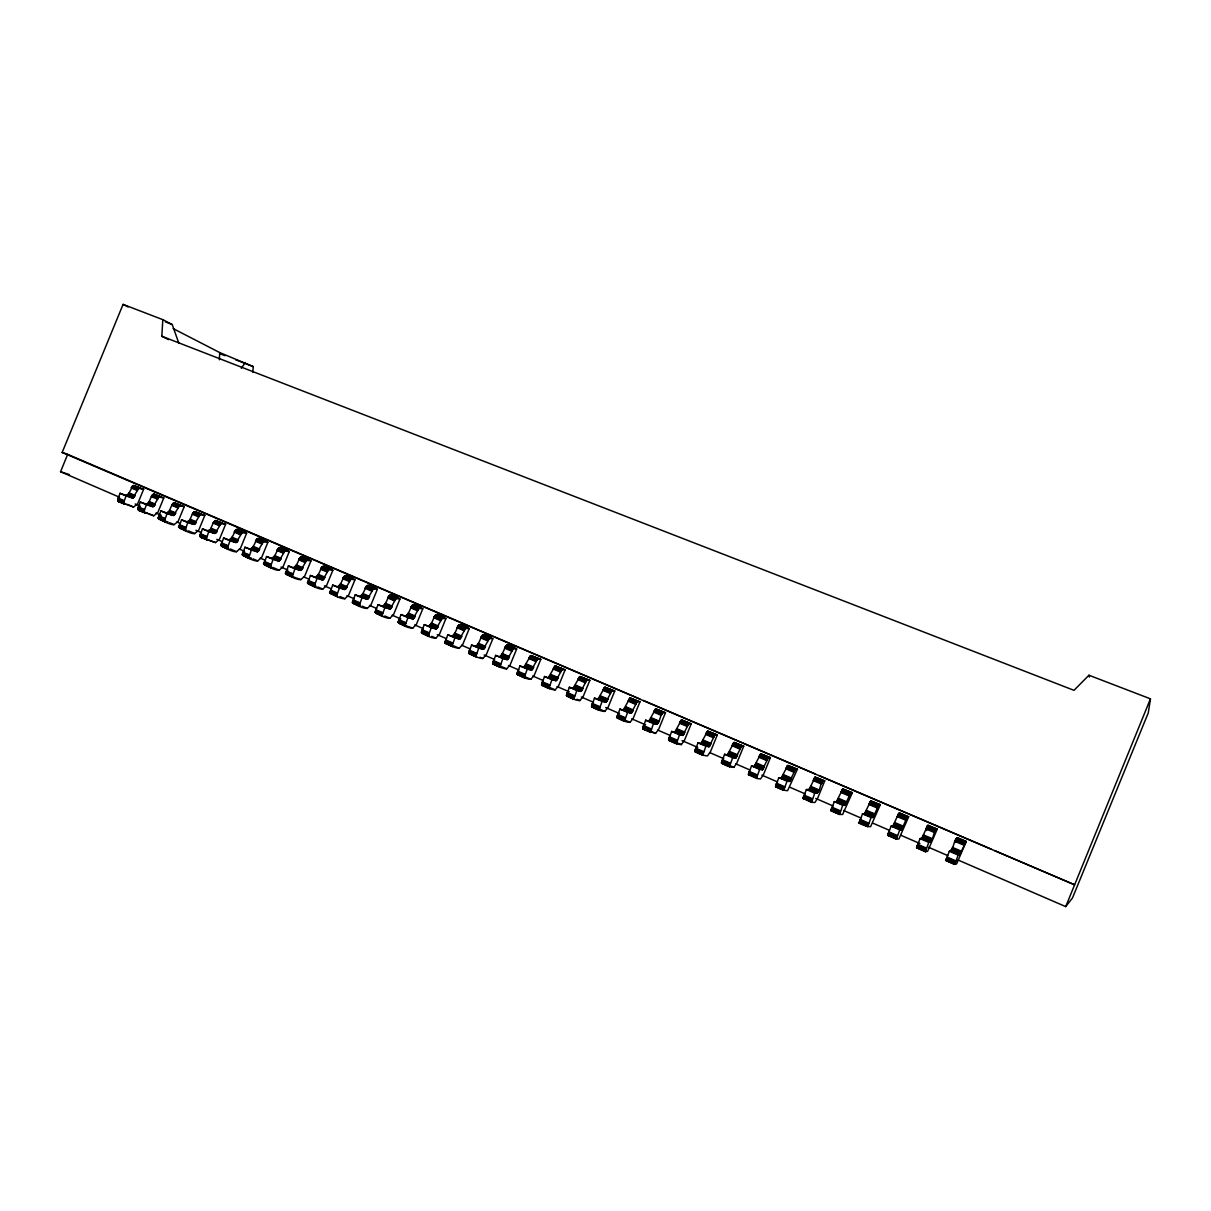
<?xml version="1.0" encoding="UTF-8"?>
<svg xmlns="http://www.w3.org/2000/svg" width="1211" height="1211" viewBox="0 0 1211 1211"><rect width="100%" height="100%" fill="white"/><g stroke="black" fill="none" stroke-linecap="round" stroke-linejoin="round"><path stroke-width="1.5" d="M445.118 642.526L447.782 634.776L459.529 639.06L465.584 628.418L469.232 628.645L462.769 644.419L459.211 648.263C452.112 648.203 434.794 637.092 452.747 646.583M642.769 728.871L650.64 732.413L653.41 723.527C661.721 727.675 658.269 710.63 665.49 712.658L658.739 729.143L655.575 733.397L642.769 728.871L645.645 720.182L656.665 724.208M824.752 780.838C818.772 780.944 821.558 794.446 814.715 793.144L811.658 802.303L814.942 802.499L817.773 797.913L824.752 780.838L815.23 777.129L809.19 789.345L806.375 789.557L803.226 797.837L811.658 802.303L803.196 798.458M158.444 517.793L160.806 510.906L173.521 515.462L179.455 505.835L184.208 506.637L178.153 521.366L174.112 524.635C168.359 525.589 146.364 511.314 165.513 521.956M452.218 645.614L454.882 637.834L459.287 639.045M164.635 520.473L166.997 513.585L172.87 515.462M179.137 526.77L181.529 519.852L194.199 524.378L200.103 514.69L204.795 515.447L198.71 530.251L194.699 533.567C189.083 534.611 166.906 520.2 186.252 530.963M185.389 529.479L187.781 522.546L193.548 524.378M468.869 652.835L471.563 645.039L483.25 649.293L489.289 638.575L492.832 638.742L486.322 654.606L482.826 658.496C475.514 658.406 458.742 647.446 476.544 656.907M668.699 739.86L671.651 731.399L682.792 735.38L688.62 723.966L691.284 723.694L684.487 740.284L681.369 744.583C673.846 744.326 659.268 734.805 676.813 743.796M476.044 655.938L478.739 648.142L483.022 649.278M954.737 864.382L958.189 855.087L959.839 854.33L966.287 841.418L956.614 863.927L954.737 864.382L945.897 860.552L949.333 851.257C954.495 849.562 952.996 840.101 957.553 837.679L966.287 841.418M200.042 535.822L202.449 528.889L215.074 533.4L220.977 523.636L225.594 524.348L219.479 539.228L215.497 542.589L200.89 537.306L200.042 535.822L206.354 538.562L207.187 540.045M676.54 743.266L679.522 734.805L682.61 735.395M206.354 538.562L208.776 531.614L214.438 533.4M831.034 810.553L834.288 801.591L844.9 805.315L850.531 793.326L852.393 792.66L842.614 814.503L839.586 814.413L831.079 810.704L839.586 814.413L842.72 805.239L844.763 805.36M221.159 544.98L223.596 538.002L236.175 542.498L242.079 532.673L246.605 533.34L240.459 548.295L236.523 551.701C230.438 552.7 209.427 538.517 228.349 549.234M492.877 663.25L495.602 655.408L507.227 659.632L513.237 648.839L516.688 648.96L510.149 664.9L506.682 668.835C499.204 668.744 482.917 657.876 500.612 667.352M227.547 547.75L229.984 540.757L235.539 542.498M500.128 666.383L502.868 658.542L507 659.632M242.503 554.244L244.955 547.236L257.489 551.686L263.377 541.801L267.828 542.422L261.652 557.469L257.746 560.905C251.555 561.889 230.741 547.705 249.738 558.498M694.963 751.259L697.975 742.767L709.025 746.703L714.823 735.183L717.366 734.865L710.539 751.547L707.481 755.906C699.761 755.664 685.729 746.218 703.167 755.225M248.951 557.03L251.404 550.021L256.868 551.701M517.158 673.77L519.913 665.899L531.478 670.092L537.457 659.208L540.802 659.284L534.233 675.314L530.812 679.31C523.167 679.22 507.348 668.427 524.938 677.903M702.91 754.695L705.922 746.203L708.859 746.718M264.074 563.584L266.541 556.545L279.03 560.981L284.918 551.02L289.278 551.61L283.071 566.733L279.211 570.199C272.808 571.108 252.372 557.06 271.355 567.883M524.484 676.949L527.254 669.077L531.251 670.092M270.583 566.415L273.065 559.361L278.424 561.011M219.358 359.773L219.706 352.568L173.218 328.62M285.872 573.045L288.369 565.961L300.797 570.366L306.671 560.345L310.955 560.89L304.718 576.088L300.888 579.6C294.258 580.417 274.276 566.551 293.183 577.359M252.887 372.231L253.19 366.57L219.706 352.568M292.456 575.891L294.954 568.807L300.207 570.396M541.711 684.412L544.496 676.51L556 680.673L561.949 669.698L565.189 669.728L558.589 685.85L555.213 689.876C547.402 689.801 532.053 679.083 549.537 688.575M549.128 687.636L551.913 679.719L555.773 680.673M721.544 762.794L724.602 754.256L735.577 758.147L741.344 746.551L743.751 746.158L736.878 762.93L733.881 767.35C725.979 767.123 712.507 757.768 729.809 766.79M168.556 339.64L161.82 336.264L162.819 319.659L123.068 304.385L62.155 452.46L1074.641 884.817L994.64 850.622M307.897 582.597L310.41 575.482L322.792 579.857L328.65 569.76L332.858 570.26L326.576 585.534L322.792 589.106C315.95 589.848 296.453 576.133 315.254 586.926M859.235 822.769L862.535 813.792L873.04 817.455L878.641 805.36L880.367 804.634L870.603 826.644C863.186 826.75 849.199 817.652 867.848 826.689M314.542 585.473L317.07 578.358L322.202 579.887M729.582 766.275L732.655 757.723L735.41 758.177M566.536 695.19L569.352 687.242L580.78 691.36L586.73 680.31L589.848 680.279L583.202 696.492L579.887 700.579C571.91 700.503 557.03 689.861 574.423 699.368M330.149 592.24L332.692 585.095L345.029 589.454L350.872 579.282L354.99 579.736L348.677 595.101L344.923 598.703C337.884 599.384 318.856 585.836 337.551 596.599M336.885 595.161L339.428 588.001L344.454 589.485M574.029 698.444L576.86 690.482L580.569 691.375M872.919 817.516L871.072 817.47L867.772 826.629M352.658 602.003L355.217 594.828L367.493 599.142L373.321 588.894L377.348 589.318L371.02 604.743L367.296 608.406C360.076 609.042 341.517 595.63 360.106 606.393M359.455 604.94L362.028 597.765L366.918 599.188M748.443 774.45L751.531 765.882L762.43 769.727L768.168 758.041L770.438 757.586L763.535 774.45L760.584 778.93L756.769 778.491L748.459 774.722M591.634 706.074L594.495 698.096L605.848 702.183L611.767 691.042L614.779 690.951L608.104 707.254L604.834 711.402C596.69 711.326 582.294 700.76 599.581 710.297M375.395 611.858L377.983 604.652L390.199 608.936L396.027 598.612L399.963 598.991L393.59 614.507L389.912 618.2C382.494 618.806 364.435 605.545 382.888 616.278M599.233 709.374L602.094 701.381L605.651 702.198M756.572 777.977L759.675 769.394L762.264 769.772M382.267 614.84L384.856 607.619L389.639 608.997M398.389 621.833L400.992 614.582L412.86 618.912L418.961 608.437L422.806 608.77L416.402 624.376L412.754 628.115C405.14 628.676 387.611 615.566 405.927 626.269M617.035 717.094L619.926 709.071L631.203 713.128L637.092 701.896L639.998 701.744L633.277 718.138L630.053 722.331C621.743 722.256 607.846 711.78 625.043 721.332M405.337 624.831L407.956 617.58L412.603 618.897M887.754 835.151L891.114 826.129L901.68 829.58L906.842 817.985L908.659 816.759L898.925 838.92L896.458 839.102L887.769 835.302L896.458 839.102M624.709 720.424L627.601 712.386L631.022 713.143M775.645 786.257L778.794 777.644L789.769 781.307L795.294 769.666L797.443 769.136L787.604 790.647C779.581 790.616 766.73 781.307 784.047 790.329M421.625 631.9L424.259 624.619L436.066 628.933L442.151 618.382L445.89 618.654L439.457 634.337L435.854 638.136C428.028 638.636 411.059 625.709 429.209 636.365M428.649 634.942L431.283 627.661L435.824 628.918M783.88 789.829L787.029 781.201L789.451 781.489M901.68 829.58L899.758 829.853L896.397 839.041M117.679 499.643L120.025 493.301L132.816 497.903L138.75 488.411L143.64 489.274L137.645 503.852L133.558 507.046L118.633 501.626L117.679 499.643L123.749 502.262L124.688 504.245M123.749 502.262L126.08 495.92L132.135 497.888M137.963 508.423L140.309 502.065L153.07 506.637L158.989 497.085L163.818 497.903L157.793 512.556L153.736 515.795L138.887 510.406L137.963 508.423L144.079 511.087L145.002 513.055M144.079 511.087L146.44 504.699L152.404 506.622M916.621 847.67L920.042 838.617L921.995 838.012L927.717 825.387L937.299 829.02L927.596 851.348L925.416 851.666L916.621 847.67L925.416 851.666M937.299 829.02C932.5 831.049 934.271 841.191 928.792 842.387L925.371 851.621M161.82 336.264L1073.99 690.331L1088.946 675.223L1150.45 698.838L1148.285 712.87L1072.477 897.972L1065.725 906.615L958.098 860.037M1065.725 906.615L1150.45 698.838M315.587 577.041C323.231 571.895 318.372 559.482 332.858 570.26M337.748 586.608C345.332 581.371 340.548 568.973 354.99 579.736M360.151 596.266C367.675 590.953 362.967 578.555 377.348 589.318M382.797 606.045C390.245 600.641 385.628 588.243 399.963 598.991M405.7 615.915C413.072 610.435 408.531 598.037 422.806 608.77M428.83 625.905C436.127 620.335 431.676 607.922 445.89 618.654M452.218 635.987C459.438 630.341 455.079 617.913 469.232 628.645M475.878 646.19C483.007 640.468 478.739 628.025 492.832 638.742M499.78 656.513C506.834 650.701 502.671 638.227 516.688 648.96M523.954 666.943L530.751 655.62L540.802 659.284M548.386 677.479L555.153 666.065L565.189 669.728M573.106 688.151L579.827 676.631L589.848 680.279M598.098 698.929L604.773 687.318L614.779 690.951M623.377 709.843L630.008 698.111L639.998 701.744M648.945 720.863L655.741 708.935L665.49 712.658M674.799 732.019L681.536 719.985L691.284 723.694M700.957 743.312L707.633 731.156L717.366 734.865M727.417 754.725L734.033 742.464L743.751 746.158M754.181 766.275L760.75 753.893L770.438 757.586M781.262 777.962L787.755 765.458L797.443 769.136M836.392 801.743L842.75 789.012L852.393 792.66M864.442 813.853L870.739 800.986L880.367 804.634M901.423 829.807L892.84 826.099L898.517 813.883L900.136 813.111L908.659 816.759M926.536 830.549L928.67 825.327M955.6 842.478L957.553 837.679M119.571 497.252L60.55 471.715L67.68 454.367L639.847 698.959M126.095 495.284L128.563 493.876L133.089 485.611L143.64 489.274M146.304 504.003L148.741 502.565L151.587 496.026L153.63 494.133L163.818 497.903M166.709 512.798L169.131 511.36L171.977 504.775L174.021 502.853L184.208 506.637M187.327 521.699L189.718 520.23L192.579 513.615L194.608 511.678L204.795 515.447M208.141 530.675L210.532 529.192L213.393 522.546L215.407 520.579L225.594 524.348M229.197 539.758C237.053 534.974 231.982 522.501 246.605 533.34M250.45 548.931C258.261 544.057 253.235 531.599 267.828 542.422M271.93 558.21C279.696 553.23 274.73 540.802 289.278 551.61M293.637 567.565C301.342 562.51 296.438 550.097 310.955 560.89M241.322 368.295L245.318 362.483M815.094 777.159L823.495 780.671M916.697 847.867L918.967 847.609M887.845 835.348L890.403 835.227M859.341 822.98L862.171 822.98M831.17 810.764L834.273 810.886M803.332 798.685L806.708 798.942M775.827 786.756L779.475 787.12M748.64 774.964L751.244 775.282M723.164 763.505L725.919 763.899M695.22 751.789L698.157 752.258M668.972 740.39L672.06 740.95M643.026 729.143L647.885 730.066M617.368 718.002L622.454 719.046M592.012 706.997L597.311 708.132M566.93 696.128L572.455 697.354M542.134 685.365L546.433 686.365M517.612 674.724L522.062 675.799M493.361 664.203L499.492 665.732M469.384 653.804L474.122 655.015M445.663 643.51L452.187 645.206L445.118 642.087M422.2 633.323L427.226 634.67M398.979 623.256L412.754 628.115M376.031 613.296L379.558 614.28M353.309 603.441L360.56 605.485M330.845 593.693L335.296 594.964M308.608 584.05L316.192 586.245M286.613 574.498L300.888 579.6M264.846 565.053L271.158 566.93M243.305 555.713L251.358 558.135M221.991 546.464L228.546 548.462M200.89 537.306L215.497 542.589M180 528.253L186.812 530.357M159.337 519.277L167.981 521.971M138.887 510.406L147.666 513.161M118.633 501.626L125.762 503.882M60.55 471.715L69.481 474.636M62.155 452.46L67.68 454.367M165.423 321.914L172.219 324.533L178.895 343.409M219.812 353.642L225.079 355.686M235.63 359.773L253.19 366.57M643.329 700.442L815.503 774.041M818.984 775.524L991.158 849.138M134.133 485.505L140.158 488.094M154.297 494.149L160.397 496.752M174.672 502.868L180.833 505.502M195.259 511.678L201.465 514.342M216.042 520.579L222.324 523.273M237.053 529.585L243.396 532.295M258.276 538.668L264.694 541.408M279.726 547.841L286.205 550.627M301.388 557.121L307.942 559.921M323.292 566.506L329.907 569.337M345.423 575.982L352.098 578.843M367.781 585.549L374.532 588.44M390.381 595.222L397.208 598.143M413.223 605L420.126 607.967M436.323 614.9L443.287 617.882M459.665 624.891L466.704 627.904M483.25 634.988L490.379 638.046M507.106 645.206L514.312 648.294M531.235 655.529L538.517 658.648M555.622 665.974L562.979 669.123M580.281 676.525L587.729 679.719M605.212 687.212L612.751 690.437M630.431 698.005L638.046 701.26M655.923 708.919L663.628 712.219M681.717 719.97L689.513 723.3M707.814 731.141L715.701 734.517M734.199 742.434L742.176 745.855M760.902 753.863L768.97 757.314M787.907 765.428L796.066 768.924M842.871 788.966L851.242 792.539M870.86 800.94L879.307 804.558M899.167 813.065L907.72 816.729M927.823 825.327L936.481 829.035M956.811 837.755L965.591 841.509M133.452 485.49L139.84 488.033M153.63 494.133L160.079 496.707M174.021 502.853L180.515 505.456M194.608 511.678L201.162 514.297M215.407 520.579L222.022 523.228M236.433 529.585L243.108 532.25M257.655 538.668L264.392 541.362M279.12 547.856L285.917 550.581M300.797 557.151L307.655 559.891M322.701 566.521L329.619 569.291M344.847 576.012L351.826 578.813M367.221 585.594L374.275 588.41M389.836 595.267L396.951 598.128M412.679 605.061L419.869 607.937M435.793 614.946L443.044 617.867M459.136 624.952L466.477 627.888M482.75 635.064L490.152 638.03M506.622 645.281L514.085 648.279M530.751 655.62L538.289 658.648M555.153 666.065L562.767 669.123M579.827 676.631L587.517 679.719M604.773 687.318L612.539 690.437M630.008 698.111L637.849 701.275M655.514 709.04L663.446 712.235M681.324 720.091L689.347 723.315M707.436 731.277L715.519 734.532M733.836 742.585L742.01 745.87M760.553 754.029L768.818 757.344M787.574 765.594L795.93 768.955M814.927 777.311L823.359 780.701M842.584 789.148L851.106 792.584M870.588 801.137L879.201 804.619M898.91 813.277L907.614 816.774M927.581 825.554L936.391 829.096M956.599 837.982L965.5 841.569M133.089 485.611L139.129 488.2M153.267 494.255L159.368 496.858M173.657 502.989L179.818 505.623M194.26 511.799L200.466 514.463M215.058 520.715L221.341 523.409M236.084 529.722L242.427 532.446M257.322 538.819L263.726 541.559M278.772 548.008L285.251 550.778M300.464 557.287L307.004 560.103M322.368 566.672L328.998 569.518M344.514 576.164L351.205 579.025M366.903 585.746L373.654 588.637M389.518 595.434L396.345 598.355M412.376 605.228L419.278 608.179M435.491 615.127L442.469 618.11M458.848 625.133L465.902 628.146M482.462 635.245L489.592 638.303M506.334 645.463L513.54 648.551M530.463 655.802L537.76 658.935M554.88 666.262L562.252 669.411M579.554 676.828L587.017 680.022M604.501 687.515L612.055 690.739M629.75 698.323L637.364 701.593M655.272 709.252L662.977 712.552M681.082 720.318L688.892 723.648M707.194 731.489L715.095 734.88M733.609 742.812L741.586 746.233M760.326 754.256L768.41 757.708M787.362 765.836L795.536 769.333M814.715 777.538L822.98 781.08M842.387 789.39L850.758 792.978M870.391 801.394L878.853 805.012M898.729 813.52L907.296 817.198M927.414 825.811L936.073 829.52M956.433 838.239L965.212 842.008M132.71 485.823L138.75 488.411M152.904 494.466L158.989 497.085M173.294 503.201L179.455 505.835M193.896 512.026L200.103 514.69M214.695 520.942L220.977 523.636M235.721 529.949L242.079 532.673M256.959 539.046L263.377 541.801M278.424 548.235L284.918 551.02M300.116 557.529L306.671 560.345M322.035 566.915L328.65 569.76M344.181 576.406L350.872 579.282M366.57 586.003L373.321 588.894M389.185 595.691L396.027 598.612M412.058 605.485L418.961 608.437M435.158 615.385L442.151 618.382M458.53 625.391L465.584 628.418M482.145 635.518L489.289 638.575M506.031 645.735L513.237 648.839M530.176 656.09L537.457 659.208M554.577 666.534L561.949 669.698M579.267 677.116L586.73 680.31M604.228 687.803L611.767 691.042M629.463 698.626L637.092 701.896M655 709.555L662.705 712.87M680.824 720.621L688.62 723.966M706.936 731.807L714.823 735.183M733.351 743.13L741.344 746.551M760.084 754.574L768.168 758.041M787.12 766.154L795.294 769.666M814.473 777.871L822.753 781.413M842.16 789.739L850.531 793.326M870.164 801.727L878.641 805.36M898.517 813.883L907.084 817.546M927.202 826.159L935.876 829.883M956.236 838.602L965.016 842.372M132.347 486.111L138.387 488.699M152.541 494.769L158.626 497.373M172.931 503.504L179.092 506.137M193.533 512.329L199.754 514.993M214.347 521.245L220.629 523.939M235.373 530.251L241.716 532.976M256.611 539.364L263.029 542.104M278.076 548.553L284.57 551.338M299.768 557.847L306.322 560.663M321.687 567.248L328.317 570.078M343.848 576.739L350.539 579.6M366.222 586.336L372.988 589.227M388.852 596.024L395.694 598.945M411.725 605.818L418.628 608.785M434.84 615.733L441.818 618.715M458.212 625.739L465.266 628.766M481.827 635.866L488.972 638.924M505.714 646.099L512.934 649.187M529.858 656.438L537.154 659.571M554.275 666.913L561.647 670.061M578.964 677.479L586.427 680.688M603.926 688.181L611.479 691.42M629.175 699.004L636.804 702.274M654.712 709.949L662.432 713.249M680.537 721.014L688.348 724.36M706.664 732.201L714.551 735.592M733.079 743.524L741.071 746.945M759.812 754.983L767.895 758.434M786.862 766.563L795.037 770.075M814.216 778.295L822.496 781.837M841.902 790.162L850.273 793.735M869.922 802.166L878.399 805.784M898.274 814.307L906.842 817.985M926.975 826.598L935.649 830.322M956.009 839.041L964.789 842.811M131.999 486.474L138.039 489.062M152.192 495.132L158.278 497.736M172.583 503.867L178.744 506.516M193.185 512.707L199.406 515.371M213.999 521.623L220.281 524.318M235.025 530.63L241.383 533.355M256.278 539.743L262.696 542.498M277.743 548.946L284.222 551.732M299.435 558.241L305.989 561.056M321.354 567.641L327.984 570.472M343.515 577.132L350.206 580.008M365.904 586.73L372.67 589.636M388.534 596.433L395.361 599.354M411.407 606.242L418.31 609.194M434.522 616.142L441.5 619.139M457.894 626.163L464.948 629.19M481.524 636.29L488.654 639.347M505.411 646.523L512.616 649.626M529.555 656.877L536.851 660.01M553.972 667.337L561.344 670.5M578.661 677.933L586.124 681.127M603.638 688.635L611.177 691.859M628.887 699.458L636.517 702.728M654.424 710.403L662.145 713.703M680.249 721.468L688.06 724.814M706.376 732.67L714.278 736.046M732.806 743.993L740.799 747.414M759.539 755.452L767.623 758.919M786.59 767.047L794.764 770.559M813.959 778.779L822.224 782.321M841.645 790.647L850.016 794.234M869.665 802.651L878.142 806.284M898.017 814.806L906.6 818.485M926.718 827.113L935.392 830.837M955.767 839.556L964.546 843.325M131.681 486.898L137.706 489.486M151.875 495.556L157.96 498.175M172.265 504.306L178.426 506.94M192.867 513.131L199.088 515.795M213.681 522.062L219.963 524.757M234.707 531.084L241.065 533.794M255.96 540.182L262.378 542.937M277.425 549.385L283.919 552.171M299.132 558.695L305.672 561.51M321.051 568.095L327.666 570.926M343.197 577.586L349.888 580.463M365.601 587.199L372.352 590.09M388.231 596.902L395.058 599.823M411.104 606.711L418.007 609.663M434.219 616.611L441.198 619.608M457.591 626.632L464.646 629.659M481.221 636.774L488.351 639.832M505.108 647.007L512.329 650.11M529.252 657.361L536.549 660.495M553.684 667.836L561.056 671M578.374 678.417L585.836 681.626M603.335 689.135L610.889 692.374M628.6 699.958L636.229 703.228M654.137 710.902L661.857 714.218M679.961 721.983L687.772 725.328M706.089 733.185L713.99 736.576M732.519 744.523L740.511 747.944M759.267 755.982L767.35 759.448M786.317 767.577L794.492 771.089M813.686 779.324L821.951 782.866M841.373 791.192L849.744 794.779M869.392 803.211L877.869 806.844M897.76 815.366L906.328 819.045M926.46 827.673L935.134 831.397M955.509 840.131L964.289 843.9M131.393 487.367L137.433 489.955M151.587 496.026L157.687 498.644M171.977 504.775L178.138 507.424M192.579 513.615L198.801 516.28M213.393 522.546L219.691 525.241M234.434 531.568L240.777 534.293M255.672 540.681L262.091 543.436M277.152 549.885L283.631 552.67M298.845 559.194L305.399 561.995M320.764 568.595L327.394 571.441M342.925 578.101L349.616 580.962M365.313 587.698L372.08 590.605M387.944 597.401L394.786 600.338M410.817 607.226L417.734 610.177M433.932 617.141L440.925 620.138M457.319 627.162L464.373 630.189M480.934 637.289L488.078 640.362M504.836 647.537L512.041 650.64M528.98 657.906L536.276 661.024M553.397 668.381L560.784 671.545M578.101 678.962L585.564 682.171M603.063 689.68L610.616 692.919M628.312 700.503L635.957 703.788M653.864 711.462L661.584 714.778M679.689 722.543L687.5 725.889M705.816 733.745L713.718 737.136M732.246 745.083L740.239 748.519M758.994 756.557L767.078 760.024M786.045 768.152L794.219 771.664M813.414 779.899L821.694 783.441M841.115 791.782L849.486 795.37M869.135 803.801L877.612 807.434M897.487 815.957L906.07 819.635M926.188 828.263L934.877 831.987M955.237 840.737L964.032 844.491M131.151 487.866L137.191 490.47M151.345 496.54L157.445 499.159M171.735 505.29L177.896 507.924M192.337 514.13L198.574 516.794M213.166 523.061L219.448 525.756M234.192 532.083L240.535 534.808M255.43 541.196L261.848 543.951M276.91 550.415L283.389 553.2M298.602 559.724L305.157 562.525M320.521 569.125L327.152 571.97M342.683 578.631L349.373 581.507M365.071 588.243L371.838 591.135M387.702 597.946L394.529 600.883M410.574 607.755L417.477 610.722M433.689 617.686L440.683 620.683M457.062 627.707L464.131 630.734M480.691 637.849L487.836 640.907M504.578 648.097L511.799 651.2M528.738 658.466L536.034 661.584M553.155 668.941L560.526 672.105M577.844 679.538L585.307 682.732M602.821 690.24L610.359 693.479M628.07 701.078L635.699 704.363M653.607 712.038L661.327 715.353M679.432 723.118L687.242 726.479M705.574 734.335L713.461 737.726M732.004 745.673L739.982 749.109M758.737 757.147L766.82 760.614M785.788 768.758L793.962 772.27M813.156 780.505L821.436 784.047M840.858 792.372L849.229 795.975M868.877 804.407L877.354 808.04M897.23 816.577L905.813 820.256M925.931 828.884L934.62 832.608M954.979 841.357L963.774 845.111M129.093 492.907L135.117 495.496M149.271 501.596L155.356 504.215M169.646 510.361L175.807 513.01M190.248 519.231L196.47 521.911M211.047 528.193L217.329 530.902M232.073 537.245L238.416 539.97M253.311 546.388L259.714 549.143M274.761 555.622L281.24 558.407M296.453 564.962L302.992 567.777M318.357 574.392L324.972 577.238M340.503 583.929L347.194 586.805M362.876 593.557L369.643 596.478M385.507 603.305L392.334 606.242M408.364 613.144L415.267 616.111M431.479 623.09L438.458 626.102M454.836 633.156L461.891 636.184M478.451 643.313L485.581 646.386M502.323 653.592L509.543 656.695M526.467 663.991L533.763 667.125M550.869 674.497L558.241 677.676M575.558 685.123L583.006 688.332M600.505 695.871L608.058 699.11M625.754 706.74L633.383 710.024M651.276 717.729L658.996 721.045M677.1 728.84L684.896 732.201M703.213 740.088L711.099 743.478M729.627 751.456L737.62 754.892M756.36 762.96L764.429 766.442M783.396 774.601L791.57 778.128M810.749 786.393L819.014 789.95M838.421 798.306L846.792 801.909M866.44 810.356L874.902 814.004M894.778 822.572L903.345 826.25M923.463 834.924L932.137 838.648M952.497 847.412L961.277 851.197M128.85 493.407L134.875 496.01M149.029 502.096L155.129 504.715M169.419 510.875L175.565 513.525M190.006 519.746L196.227 522.425M210.805 528.707L217.087 531.417M231.831 537.76L238.173 540.5M253.069 546.903L259.472 549.673M274.519 556.152L280.997 558.937M296.211 565.492L302.75 568.307M318.115 574.922L324.73 577.768M340.261 584.459L346.951 587.335M362.634 594.101L369.4 597.008M385.249 603.835L392.092 606.787M408.122 613.689L415.025 616.656M431.222 623.635L438.2 626.647M454.579 633.701L461.648 636.744M478.194 643.874L485.339 646.946M502.081 654.152L509.286 657.255M526.21 664.551L533.506 667.685M550.627 675.057L557.999 678.236M575.301 685.698L582.763 688.908M600.262 696.446L607.801 699.686M625.497 707.315L633.126 710.6M651.018 718.305L658.739 721.62M676.843 729.431L684.639 732.791M702.955 740.678L710.842 744.069M729.37 752.046L737.363 755.482M756.103 763.566L764.171 767.032M783.139 775.207L791.313 778.718M810.492 786.983L818.757 790.541M838.163 798.912L846.534 802.515M866.183 810.976L874.645 814.625M894.52 823.177L903.088 826.871M923.206 835.529L931.88 839.268M952.24 848.033L961.019 851.817M128.563 493.876L134.603 496.48M148.741 502.565L154.841 505.199M169.131 511.36L175.292 514.009M189.718 520.23L195.94 522.91M210.532 529.192L216.814 531.901M231.543 538.244L237.886 540.984M252.781 547.402L259.199 550.157M274.246 556.636L280.725 559.437M295.923 565.976L302.478 568.807M317.827 575.422L324.457 578.268M339.973 584.958L346.664 587.85M362.361 594.601L369.113 597.523M384.977 604.35L391.804 607.301M407.835 614.204L414.737 617.171M430.949 624.165L437.928 627.162M454.307 634.216L461.361 637.258M477.921 644.403L485.051 647.476M501.793 654.682L509.014 657.785M525.937 665.081L533.234 668.23M550.339 675.602L557.726 678.781M575.028 686.228L582.476 689.453M599.975 696.991L607.528 700.23M625.224 707.86L632.853 711.145M650.746 718.865L658.466 722.18M676.571 729.976L684.366 733.351M702.683 741.238L710.585 744.629M729.098 752.621L737.09 756.058M755.831 764.126L763.899 767.607M782.866 775.782L791.04 779.309M810.22 787.574L818.485 791.131M837.906 799.487L846.277 803.105M865.91 811.567L874.372 815.215M894.263 823.768L902.831 827.461M922.949 836.135L931.622 839.874M951.982 848.639L960.762 852.423M128.245 494.3L134.27 496.904M148.423 503.004L154.524 505.623M168.813 511.784L174.959 514.433M189.4 520.654L195.622 523.349M210.214 529.631L216.497 532.34M231.225 538.683L237.583 541.423M252.463 547.841L258.882 550.611M273.928 557.09L280.407 559.891M295.605 566.43L302.16 569.261M317.524 575.876L324.139 578.737M339.67 585.428L346.361 588.304M362.044 595.07L368.81 597.977M384.674 604.819L391.501 607.755M407.532 614.673L414.434 617.655M430.647 624.634L437.625 627.646M454.004 634.7L461.058 637.743M477.618 644.873L484.763 647.961M501.49 655.166L508.711 658.284M525.635 665.581L532.931 668.714M550.051 676.101L557.423 679.28M574.725 686.728L582.188 689.952M599.687 697.491L607.241 700.745M624.937 708.374L632.566 711.659M650.458 719.379L658.178 722.695M676.283 730.505L684.094 733.866M702.395 741.753L710.297 745.159M728.825 753.151L736.803 756.587M755.543 764.671L763.626 768.152M782.594 776.312L790.768 779.839M809.947 788.104L818.212 791.676M837.634 800.047L846.005 803.65M865.638 812.112L874.115 815.76M893.99 824.328L902.558 828.021M922.676 836.695L931.35 840.434M951.725 849.214L960.505 852.998M127.897 494.663L133.921 497.267M148.075 503.367L154.175 506.001M168.465 512.162L174.611 514.811M189.052 521.033L195.274 523.712M209.866 530.009L216.148 532.719M230.892 539.077L237.235 541.801M252.13 548.22L258.548 550.99M273.595 557.484L280.074 560.269M295.272 566.824L301.827 569.654M317.191 576.269L323.806 579.13M339.337 585.821L346.028 588.713M361.726 595.479L368.477 598.385M384.341 605.228L391.183 608.179M407.214 615.082L414.117 618.064M430.329 625.043L437.307 628.055M453.686 635.124L460.74 638.167M477.301 645.312L484.445 648.385M501.187 655.605L508.408 658.708M525.332 666.005L532.628 669.153M549.749 676.54L557.121 679.719M574.423 687.182L581.885 690.391M599.384 697.945L606.938 701.184M624.634 708.829L632.263 712.113M650.171 719.834L657.891 723.149M675.995 730.96L683.806 734.335M702.123 742.222L710.009 745.628M728.538 753.62L736.53 757.057M755.27 765.14L763.354 768.622M782.321 776.796L790.495 780.323M809.675 788.603L817.955 792.161M837.361 800.532L845.732 804.134M865.381 812.611L873.858 816.259M893.733 824.842L902.301 828.536M922.434 837.21L931.108 840.949M951.468 849.728L960.262 853.513M127.518 494.966L133.558 497.554M147.712 503.67L153.797 506.289M168.102 512.45L174.263 515.114M188.704 521.335L194.91 524.03M209.503 530.312L215.785 533.022M230.529 539.379L236.887 542.119M251.782 548.538L258.185 551.308M273.247 557.802L279.726 560.587M294.924 567.157L301.478 569.972M316.843 576.603L323.473 579.463M339.004 586.154L345.695 589.046M361.378 595.812L368.144 598.718M384.008 605.561L390.85 608.512M406.881 615.43L413.784 618.412M429.996 625.391L436.974 628.403M453.368 635.472L460.422 638.515M476.983 645.66L484.128 648.733M500.87 655.953L508.09 659.072M525.014 666.368L532.31 669.516M549.431 676.904L556.818 680.082M574.135 687.545L581.583 690.77M599.097 698.323L606.635 701.563M624.346 709.207L631.975 712.492M649.883 720.212L657.603 723.542M675.708 731.353L683.519 734.729M701.835 742.615L709.737 746.021M728.265 754.014L736.258 757.465M754.998 765.549L763.081 769.03M782.049 777.22L790.238 780.732M809.417 789.012L817.697 792.584M837.119 800.955L845.49 804.573M865.138 813.035L873.615 816.698M893.491 825.266L902.074 828.975M922.192 837.649L930.881 841.388M951.24 850.167L960.035 853.967M127.155 495.178L133.18 497.782M147.333 503.882L153.434 506.516M167.724 512.677L173.884 515.341M188.326 521.563L194.547 524.242M209.14 530.539L215.437 533.249M230.181 539.606L236.523 542.346M251.419 548.78L257.837 551.55M272.884 558.029L279.378 560.829M294.576 567.399L301.13 570.214M316.51 576.845L323.125 579.706M338.656 586.396L345.347 589.288M361.045 596.054L367.811 598.976M383.675 605.818L390.517 608.77M406.548 615.688L413.466 618.67M429.678 625.663L436.656 628.676M453.05 635.745L460.104 638.787M476.68 645.932L483.81 649.005M500.567 656.241L507.787 659.344M524.726 666.655L532.023 669.804M549.143 677.191L556.515 680.37M573.832 687.833L581.295 691.057M598.809 698.611L606.363 701.865M624.059 709.51L631.703 712.795M649.611 720.53L657.331 723.845M675.45 731.671L683.246 735.032M701.578 742.933L709.479 746.339M728.008 754.347L736 757.783M754.756 765.882L762.839 769.363M781.806 777.538L789.996 781.065M809.19 789.345L817.455 792.917M836.892 801.304L845.263 804.906M864.911 813.383L873.388 817.047M893.279 825.63L901.862 829.323M921.995 838.012L930.669 841.751M951.044 850.546L959.839 854.33M126.428 495.329L132.816 497.903M146.622 504.048L153.07 506.637M167.027 512.859L173.521 515.462M187.629 521.744L194.199 524.378M208.459 530.721L215.074 533.4M229.5 539.803L236.175 542.498M250.753 548.977L257.489 551.686M272.233 558.241L279.03 560.981M293.925 567.611L300.797 570.366M315.859 577.072L322.792 579.857M338.02 586.624L345.029 589.454M360.424 596.296L367.493 599.142M383.07 606.06L390.199 608.936M405.957 615.93L413.148 618.836M429.088 625.92L436.354 628.857M452.475 636.002L459.817 638.969M476.105 646.205L483.522 649.202M500.007 656.513L507.5 659.541M524.181 666.943L531.735 670.001M548.613 677.479L556.243 680.567M573.318 688.151L581.023 691.254M598.31 698.929L606.09 702.077M623.574 709.828L631.446 713.007M649.126 720.848L657.073 724.072M674.981 732.004L683.004 735.259M701.124 743.282L709.237 746.566M727.584 754.695L735.773 758.01M754.332 766.245L762.612 769.59M781.413 777.931L789.769 781.307M817.258 793.175L808.797 789.739L816.941 793.356M836.513 801.697L845.066 805.164M864.563 813.807L873.192 817.304M921.677 838.436L930.487 842.023M950.741 850.985L959.672 854.603M921.571 838.496L930.26 842.25M950.65 851.045L959.445 854.845M120.025 493.301L126.08 495.92M140.309 502.065L146.44 504.699M160.806 510.906L166.997 513.585M181.529 519.852L187.781 522.546M202.449 528.889L208.776 531.614M223.596 538.002L229.984 540.757M244.955 547.236L251.404 550.021M266.541 556.545L273.065 559.361M288.369 565.961L294.954 568.807M310.41 575.482L317.07 578.358M332.692 585.095L339.428 588.001M355.217 594.828L362.028 597.765M377.983 604.652L384.856 607.619M400.992 614.582L407.956 617.58M424.259 624.619L431.283 627.661M447.782 634.776L454.882 637.834M471.563 645.039L478.739 648.142M495.602 655.408L502.868 658.542M519.913 665.899L527.254 669.077M544.496 676.51L551.913 679.719M569.352 687.242L576.86 690.482M594.495 698.096L602.094 701.381M619.926 709.071L627.601 712.386M645.645 720.182L653.41 723.527M671.651 731.399L679.522 734.805M697.975 742.767L705.922 746.203M724.602 754.256L732.655 757.723M751.531 765.882L759.675 769.394M778.794 777.644L787.029 781.201M806.375 789.557L814.715 793.144M834.288 801.591L842.72 805.239M862.535 813.792L871.072 817.47M891.114 826.129L899.758 829.853M920.042 838.617L928.792 842.387M949.333 851.257L958.189 855.087M135.193 504.003L140.415 506.259M156.037 513.025L161.245 515.28M176.867 522.032L180.333 523.53M195.955 530.297L201.177 532.552M216.799 539.304L222.007 541.559M239.369 549.067L244.577 551.323M260.198 558.089L265.406 560.345M281.028 567.096L287.976 570.109M303.598 576.86L308.805 579.115M324.427 585.882L331.375 588.879M346.997 595.645L353.945 598.643M369.567 605.409L376.515 608.406M392.137 615.173L400.811 618.927M414.707 624.937L423.381 628.691M437.277 634.7L445.951 638.454M461.573 645.221L470.262 648.975M484.143 654.984L494.557 659.495M508.453 665.505L518.868 670.001M532.764 676.01L543.179 680.521M557.06 686.531L569.215 691.784M581.371 697.052L593.526 702.304M605.667 707.557L619.563 713.567M631.718 718.834L645.599 724.844M657.755 730.097L669.91 735.349M682.05 740.617L697.687 747.369M709.828 752.636L723.724 758.646M735.879 763.899L749.76 769.908M761.916 775.161L777.538 781.928M789.693 787.18L805.315 793.947M815.73 798.443L833.092 805.966M843.507 810.462L860.87 817.985M873.025 823.238L888.647 829.989M900.802 835.257L919.891 843.522M928.58 847.276L947.668 855.541M118.057 498.069L124.127 500.703M138.342 506.849L144.472 509.513M158.838 515.735L165.014 518.414M179.531 524.696L185.783 527.406M200.451 533.748L206.763 536.488M221.583 542.906L227.971 545.661M242.942 552.155L249.39 554.941M264.513 561.495L271.037 564.311M286.326 570.941L292.911 573.787M308.351 580.478L315.011 583.354M330.633 590.12L337.354 593.042M353.143 599.869L359.939 602.821M375.894 609.723L382.767 612.705M398.903 619.684L405.852 622.696M422.155 629.75L429.178 632.793M445.663 639.938L452.763 643.011M469.429 650.231L476.604 653.335M493.452 660.631L500.718 663.779M517.748 671.151L525.105 674.33M542.331 681.793L549.749 685.017M567.172 692.556L574.68 695.81M592.3 703.44L599.899 706.724M617.716 714.445L625.406 717.775M643.419 725.571L651.2 728.946M669.426 736.833L677.297 740.239M695.735 748.231L703.682 751.668M722.346 759.751L730.4 763.233M749.276 771.407L757.42 774.934M776.523 783.214L784.758 786.772M804.089 795.143L812.414 798.76M831.972 807.222L840.419 810.87M860.204 819.453L868.741 823.147M888.783 831.821L897.427 835.56M917.711 844.339L926.445 848.139M946.972 857.025L955.827 860.854M117.876 498.599L123.931 501.218M138.16 507.379L144.276 510.043M158.641 516.264L164.832 518.944M179.349 525.226L185.601 527.935M200.254 534.293L206.566 537.018M221.386 543.436L227.774 546.206M242.745 552.685L249.194 555.486M264.316 562.04L270.84 564.856M286.129 571.486L292.714 574.332M308.154 581.023L314.815 583.914M330.436 590.68L337.158 593.587M352.946 600.429L359.743 603.366M375.698 610.283L382.57 613.266M398.691 620.244L405.64 623.256M421.943 630.325L428.966 633.368M445.451 640.498L452.551 643.571M469.217 650.791L476.392 653.91M493.24 661.206L500.506 664.355M517.536 671.727L524.878 674.905M542.104 682.368L549.537 685.593M566.96 693.131L574.468 696.386M592.088 704.015L599.672 707.315M617.489 715.035L625.179 718.35M643.208 726.161L650.973 729.522M669.199 737.423L677.055 740.829M695.508 748.822L703.455 752.273M722.119 760.357L730.157 763.838M749.034 772.012L757.178 775.54M776.281 783.805L784.516 787.377M803.847 795.748L812.172 799.366M831.745 807.843L840.177 811.491M859.961 820.059L868.499 823.768M888.541 832.441L897.169 836.18M917.454 844.96L926.203 848.76M946.73 857.645L955.585 861.475M117.739 499.129L123.81 501.748M138.024 507.909L144.154 510.573M158.52 516.794L164.696 519.474M179.213 525.756L185.465 528.465M200.118 534.823L206.445 537.563M221.25 543.981L227.638 546.736M242.609 553.23L249.057 556.031M264.18 562.585L270.689 565.401M285.978 572.031L292.562 574.877M308.018 581.568L314.663 584.459M330.285 591.225L337.006 594.132M352.795 600.974L359.591 603.926M375.546 610.828L382.419 613.81M398.54 620.804L405.488 623.816M421.791 630.87L428.815 633.913M445.285 641.058L452.384 644.131M469.051 651.351L476.226 654.47M493.074 661.766L500.34 664.915M517.369 672.302L524.711 675.481M541.938 682.943L549.355 686.153M566.778 693.706L574.286 696.961M591.907 704.59L599.49 707.875M617.307 715.61L624.997 718.925M643.011 726.736L650.776 730.112M669.017 738.014L676.873 741.404M695.311 749.397L703.258 752.848M721.923 760.932L729.961 764.413M748.837 772.603L756.981 776.13M776.069 784.395L784.304 787.967M803.635 796.338L811.96 799.956M831.518 808.433L839.95 812.081M859.749 820.664L868.287 824.358M888.314 833.032L896.957 836.786M917.227 845.566L925.976 849.35M946.502 858.251L955.343 862.081M158.444 517.309L164.635 519.988M179.137 526.27L185.389 528.98M200.057 535.338L206.37 538.078M221.174 544.496L227.562 547.266M242.518 553.745L248.966 556.545M264.089 563.1L270.613 565.931M285.887 572.546L292.472 575.407M307.927 582.097L314.572 584.989M330.194 591.755L336.915 594.662M352.689 601.504L359.485 604.456M375.44 611.373L382.313 614.34M398.434 621.334L405.382 624.346M421.67 631.415L428.694 634.458M445.179 641.588L452.278 644.676M468.929 651.896L476.105 655M492.953 662.311L500.219 665.444M517.248 672.832L524.59 676.01M541.801 683.473L549.234 686.698M566.642 694.251L574.15 697.506M591.77 705.135L599.354 708.42M617.171 716.155L624.846 719.47M642.859 727.281L650.64 730.657M668.866 738.559L676.722 741.965M695.159 749.957L703.107 753.393M721.756 761.492L729.794 764.974M748.67 773.148L756.814 776.675M775.903 784.955L784.138 788.528M803.453 796.899L811.794 800.516M831.336 808.993L839.768 812.642M859.568 821.225L868.09 824.918M888.117 833.607L896.761 837.346M917.03 846.126L925.779 849.925M946.291 858.811L955.146 862.656M117.694 500.128L123.749 502.747M127.549 504.442L133.558 507.046M137.963 508.908L144.079 511.572M149.18 513.827L153.736 515.795M169.51 522.637L174.112 524.635M188.507 530.872L194.699 533.567M230.196 548.946L236.523 551.701M252.963 558.831L257.746 560.905M272.747 567.399L279.211 570.199M317.842 586.957L322.792 589.106M339.928 596.539L344.923 598.703M362.24 606.211L367.296 608.406M384.795 615.99L389.912 618.2M431.691 636.32L435.854 638.136M453.58 645.811L459.211 648.263M468.869 652.396L476.044 655.499M479.98 657.255L482.826 658.496M492.892 662.795L500.143 665.944M500.93 666.353L506.682 668.835M517.173 673.331L530.812 679.31M541.726 683.973L549.143 687.197M549.34 687.333L555.213 689.876M566.566 694.751L574.059 698.005M576.905 699.292L579.887 700.579M591.679 705.635L604.834 711.402M617.08 716.655L630.053 722.331M642.769 727.796L655.575 733.397M668.76 739.058L676.616 742.464M678.266 743.236L681.369 744.583M695.038 750.457L702.985 753.908M721.635 761.991L733.881 767.35M748.549 773.647L756.678 777.174M775.782 785.455L784.001 789.027M803.317 797.398L811.658 801.016M831.2 809.493L839.632 813.141M859.416 821.724L867.939 825.418M887.966 834.107L896.594 837.845M916.863 846.64L925.613 850.425M946.124 859.326L954.964 863.155M117.77 500.552L123.825 503.186M138.024 509.347L144.154 512.011M158.505 518.232L164.696 520.912M179.198 527.194L185.434 529.903M200.087 536.261L206.4 539.001M221.219 545.419L227.592 548.189M242.548 554.683L248.997 557.469M264.119 564.023L270.628 566.854M285.902 573.484L292.487 576.33M307.927 583.036L314.572 585.912M330.179 592.679L336.9 595.6M352.673 602.442L359.47 605.379M375.41 612.297L382.282 615.279M398.389 622.272L405.337 625.285M421.625 632.339L428.649 635.381M642.723 728.235L650.489 731.595M668.699 739.497L676.555 742.903M694.978 750.896L702.925 754.347M721.574 762.43L729.612 765.912M748.474 774.086L756.603 777.613M775.691 785.894L783.911 789.466M803.226 797.837L811.552 801.455M831.094 809.932L839.526 813.58M859.31 822.163L867.833 825.857M887.845 834.546L896.488 838.284M916.742 847.064L925.476 850.864M945.988 859.749L954.828 863.594M117.891 500.945L123.961 503.564M138.16 509.725L144.276 512.389M158.626 518.611L164.817 521.29M179.319 527.572L185.555 530.282M200.209 536.64L206.521 539.379M221.325 545.798L227.698 548.568M242.654 555.062L249.103 557.847M264.21 564.402L270.719 567.232M285.993 573.863L292.578 576.708M308.018 583.399L314.663 586.291M330.27 593.057L336.991 595.979M352.749 602.806L359.546 605.757M375.486 612.675L382.358 615.657M398.464 622.636L405.413 625.648M421.685 632.717L428.709 635.76M445.179 642.905L452.263 645.978M468.914 653.198L476.09 656.317M492.922 663.613L500.173 666.761M517.188 674.133L524.53 677.327M541.741 684.79L549.158 687.999M566.551 695.553L574.059 698.808M591.649 706.437L599.248 709.737M617.035 717.457L624.709 720.787M642.723 728.598L650.474 731.959M803.181 798.2L811.506 801.803M831.049 810.28L839.465 813.943M859.25 822.511L867.772 826.205M887.784 834.894L896.412 838.633M916.666 847.428L925.401 851.212M945.897 860.098L954.737 863.943M118.088 501.248L124.4 504.109M138.357 510.043L144.714 512.919M158.823 518.913L165.241 521.82M179.5 527.89L185.964 530.827M200.39 536.942L206.914 539.909M221.492 546.1L228.092 549.098M242.821 555.365L249.481 558.377M264.376 564.704L271.097 567.747M286.159 574.15L292.941 577.223M308.169 583.702L315.011 586.805M330.406 593.36L337.324 596.478M352.885 603.108L359.864 606.272M375.622 612.963L382.661 616.157M398.586 622.938L405.7 626.148M421.806 633.005L428.997 636.259M445.285 643.192L452.536 646.477M469.02 653.486L476.347 656.801M493.013 663.9L500.415 667.246M517.279 674.421L524.757 677.812M541.817 685.078L549.37 688.484M566.627 695.841L574.256 699.277M591.725 706.724L599.43 710.206M617.11 717.729L624.876 721.241M668.744 740.133L676.677 743.721M695.008 751.531L703.031 755.149M721.574 763.051L729.688 766.714M775.661 786.529L783.941 790.253M945.852 860.355L954.692 864.336M123.068 304.385L128.063 306.958M162.819 319.659L172.219 324.533M1088.946 675.223L1089.446 676.979"/></g></svg>
